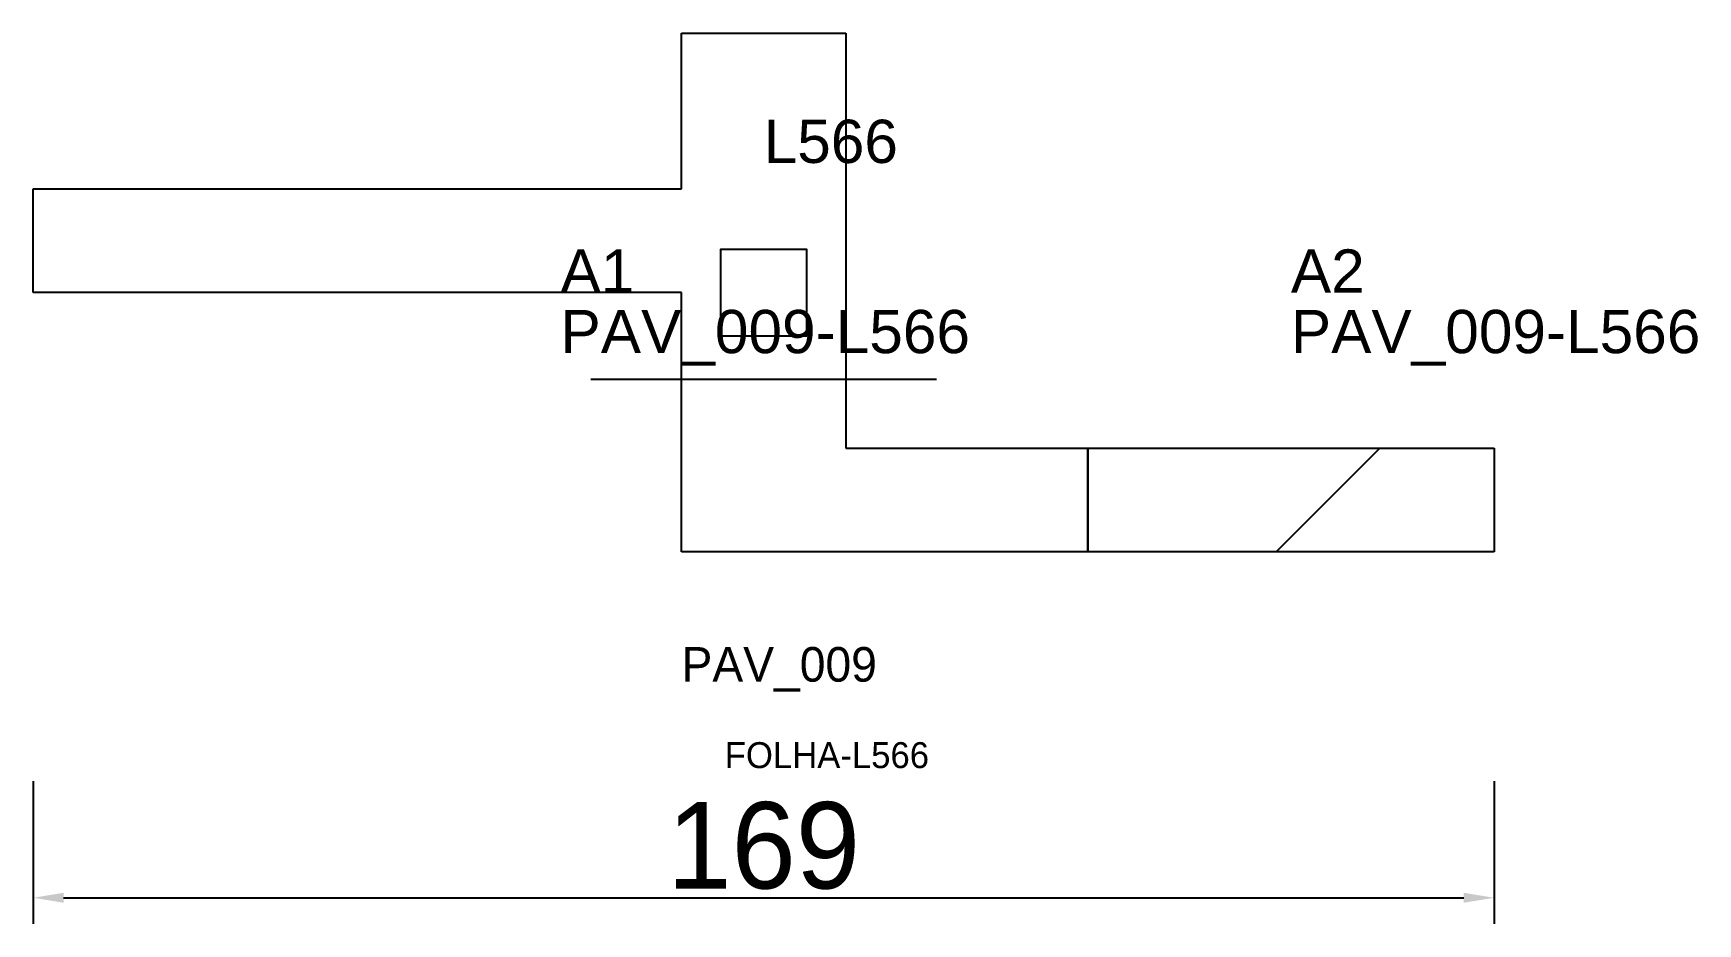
# Model space of a CAD drawing. Header units: metres. Extents: x 222 to 415, y 98 to 202.
import ezdxf

# ---------------------------------------------------------------- set-up
doc = ezdxf.new("R2010")
doc.units = ezdxf.units.M
for name, color, linetype in [('3', 3, 'CONTINUOUS'), ('AUX00', 7, 'CONTINUOUS'), ('COTA', 241, 'CONTINUOUS'), ('FOLHA', 255, 'CONTINUOUS'), ('Hachura', 251, 'CONTINUOUS'), ('NOMENCLATURA', 7, 'CONTINUOUS'), ('Nível', 160, 'CONTINUOUS'), ('Painéis', 200, 'CONTINUOUS'), ('Pilares', 5, 'CONTINUOUS'), ('SARR_2.2x7', 40, 'CONTINUOUS')]:
    doc.layers.add(name, color=color, linetype=linetype)
doc.styles.add('ARIAL', font='Arial.ttf')
doc.styles.add('STR_STANDARD', font='arial.ttf')
doc.dimstyles.new('EZ DXF', dxfattribs={"dimtxt": 10, "dimasz": 3.5, "dimexe": 3, "dimexo": 1.5, "dimgap": 1, "dimtad": 1, "dimdec": 1, "dimdsep": 46, "dimcen": 2.5, "dimazin": 3, "dimtfac": 1, "dimtmove": 0, "dimatfit": 3})

msp = doc.modelspace()

# ---------------------------------------------------------------- hatches: boundary and pattern name
at = {"layer": 'Hachura'}
h = msp.add_hatch(dxfattribs=at)
h.set_pattern_fill('ANSI31', scale=50)
h.paths.add_polyline_path([(297.2, 141.5), (297.2, 171.5), (222.2, 171.5), (222.2, 183.5), (297.2, 183.5), (297.2, 201.5), (316.2, 201.5), (316.2, 153.5), (391.2, 153.5), (391.2, 141.5)])
h = msp.add_hatch(dxfattribs=at)
h.set_pattern_fill('ANSI31', scale=50)
h.paths.add_polyline_path([(297.2, 141.5), (297.2, 171.5), (222.2, 171.5), (222.2, 183.5), (297.2, 183.5), (297.2, 201.5), (316.2, 201.5), (316.2, 153.5), (391.2, 153.5), (391.2, 141.5)])

# ---------------------------------------------------------------- linework, layer by layer
at = {"layer": '3'}
msp.add_lwpolyline([(344.2, 141.5), (344.2, 153.5)], close=True, dxfattribs=at)
msp.add_lwpolyline([(344.2, 141.5), (344.2, 153.5)], close=True, dxfattribs=at)
at = {"layer": 'Painéis', "color": 200}
for p, q in [((297.2, 183.5), (297.2, 201.5)), ((297.2, 201.5), (316.2, 201.5)), ((297.2, 183.5), (297.2, 201.5)), ((297.2, 201.5), (316.2, 201.5)), ((316.2, 201.5), (316.2, 153.5)), ((316.2, 201.5), (316.2, 153.5)), ((222.2, 171.5), (222.2, 183.5)), ((222.2, 183.5), (297.2, 183.5)), ((222.2, 171.5), (222.2, 183.5)), ((222.2, 183.5), (297.2, 183.5)), ((297.2, 171.5), (222.2, 171.5)), ((297.2, 171.5), (222.2, 171.5)), ((297.2, 141.5), (297.2, 171.5)), ((297.2, 141.5), (297.2, 171.5)), ((316.2, 153.5), (391.2, 153.5)), ((316.2, 153.5), (391.2, 153.5)), ((391.2, 153.5), (391.2, 141.5)), ((391.2, 153.5), (391.2, 141.5)), ((391.2, 141.5), (297.2, 141.5)), ((391.2, 141.5), (297.2, 141.5))]:
    msp.add_line(p, q, dxfattribs=at)
at = {"layer": 'Pilares'}
msp.add_lwpolyline([(301.7, 166.5), (311.7, 166.5), (311.7, 176.5), (301.7, 176.5)], close=True, dxfattribs=at)
msp.add_lwpolyline([(301.7, 166.5), (311.7, 166.5), (311.7, 176.5), (301.7, 176.5)], close=True, dxfattribs=at)
at = {"layer": 'SARR_2.2x7'}
msp.add_line((286.7, 161.5), (326.7, 161.5), dxfattribs=at)
msp.add_line((286.7, 161.5), (326.7, 161.5), dxfattribs=at)

# ---------------------------------------------------------------- texts
at = {"layer": '3', "style": 'STR_STANDARD'}
for s, p in [('A1', (283.2, 171.5)), ('A1', (283.2, 171.5)), ('A2', (367.7, 171.5)), ('A2', (367.7, 171.5))]:
    msp.add_text(s, height=5, dxfattribs=at).set_placement(p)
at = {"layer": 'AUX00', "style": 'STR_STANDARD'}
for p in [(283.2, 164.5), (283.2, 164.5), (367.7, 164.5), (367.7, 164.5)]:
    msp.add_text('PAV_009-L566', height=5, dxfattribs=at).set_placement(p)
at = {"layer": 'FOLHA'}
msp.add_text('FOLHA-L566', height=3, dxfattribs=at).set_placement((302.2, 116.5))
msp.add_text('FOLHA-L566', height=3, dxfattribs=at).set_placement((302.2, 116.5))
at = {"layer": 'NOMENCLATURA', "insert": (306.7, 191.5), "char_height": 5, "attachment_point": 1, "style": 'ARIAL'}
msp.add_mtext('L566', dxfattribs=at)
msp.add_mtext('L566', dxfattribs=at)
at = {"layer": 'Nível'}
msp.add_text('PAV_009', height=4, dxfattribs=at).set_placement((297.2, 126.5))
msp.add_text('PAV_009', height=4, dxfattribs=at).set_placement((297.2, 126.5))

# ---------------------------------------------------------------- dimensions: what is measured, and where the dimension line sits
at = {"layer": 'COTA'}
msp.add_linear_dim(base=(222.2, 101.5), p1=(222.2, 116.5), p2=(391.2, 116.5), dimstyle='EZ DXF', dxfattribs=at).render()
msp.add_linear_dim(base=(222.2, 101.5), p1=(222.2, 116.5), p2=(391.2, 116.5), dimstyle='EZ DXF', dxfattribs=at).render()

doc.saveas('drawing.dxf')
